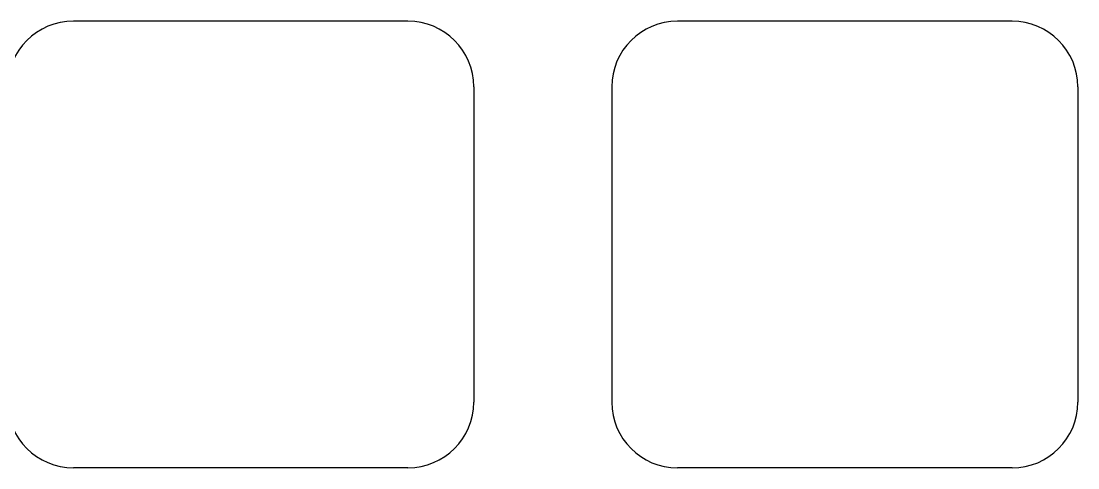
# Model space of a CAD drawing. Header units: millimetres. Extents: x -9 to 276, y -90 to 14.
# Drawn here: x 59.75 to 93.08, y -26.11 to -12 of the extents above; entities that cross this region are included whole.
import ezdxf

# ---------------------------------------------------------------- set-up
doc = ezdxf.new("R2010")
doc.units = ezdxf.units.MM
doc.layers.add('BLACK', color=7, linetype='CONTINUOUS')

msp = doc.modelspace()

# ---------------------------------------------------------------- linework, layer by layer
at = {"layer": 'BLACK', "linetype": 'Continuous'}
for p, q in [((71.9529, -12.0041), (61.402899, -12.0041)), ((91.00435, -12.00615), (80.454349, -12.00615)), ((74.0279, -14.0791), (74.0279, -24.0291)), ((78.37935, -14.08115), (78.37935, -24.031151)), ((93.07935, -14.08115), (93.07935, -24.03115)), ((71.9529, -26.1041), (61.4029, -26.1041)), ((91.00435, -26.10615), (80.45435, -26.10615))]:
    msp.add_line(p, q, dxfattribs=at)
at = {"layer": 'BLACK'}
for centre, radius, start, end in [((61.402904, -14.079104), 2.075004, 90.0001381, 179.9998896), ((71.9529, -14.0791), 2.075, 0, 90), ((80.454354, -14.081154), 2.075004, 90.0001381, 179.9998896), ((91.00435, -14.08115), 2.075, 0, 90), ((61.402902, -24.029098), 2.075002, 180.0000828, 269.9999448), ((71.9529, -24.0291), 2.075, 270, 0), ((80.454352, -24.031148), 2.075002, 180.0000828, 269.9999448), ((91.00435, -24.03115), 2.075, 270, 0)]:
    msp.add_arc(centre, radius, start, end, dxfattribs=at)

doc.saveas('drawing.dxf')
